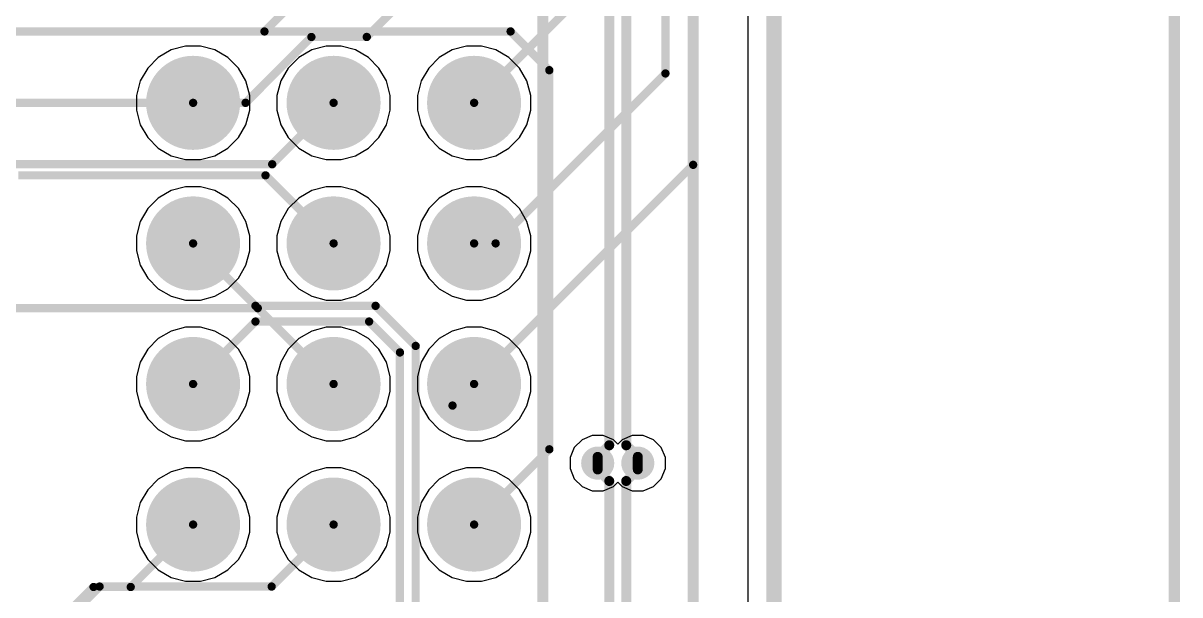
# Model space of a CAD drawing. Header units: inches. Extents: x 0 to 110, y 0 to 95.
# Drawn here: x 87.89 to 108.8, y 29.72 to 40.05 of the extents above; entities that cross this region are included whole.
import ezdxf

# ---------------------------------------------------------------- set-up
doc = ezdxf.new("R2010")
doc.units = ezdxf.units.IN
for name, color, linetype in [('Board Shape', 56, 'Continuous'), ('Bottom Layer', 5, 'Continuous'), ('Bottom Solder', 6, 'Continuous'), ('Int1', 16, 'Continuous'), ('Int2', 76, 'Continuous'), ('Mechanical 13', 56, 'Continuous'), ('Mechanical1', 6, 'Continuous'), ('Multi-Layer', 9, 'Continuous'), ('Pad Holes', 156, 'Continuous'), ('Top Layer', 1, 'Continuous'), ('Top Overlay', 2, 'Continuous'), ('Top Solder', 216, 'Continuous'), ('Via Holes', 16, 'Continuous')]:
    doc.layers.add(name, color=color, linetype=linetype)

# ---------------------------------------------------------------- blocks, each defined once
blk = doc.blocks.new('DIN41612_48_3_____________________1033')
at = {"layer": 'Bottom Layer'}
h = blk.add_hatch(color=5, dxfattribs=at)
edge = h.paths.add_edge_path()
edge.add_arc((-16.51, 10.54), 0.825, 0, 360)
h = blk.add_hatch(color=5, dxfattribs=at)
edge = h.paths.add_edge_path()
edge.add_arc((-13.97, 10.54), 0.825, 0, 360)
h = blk.add_hatch(color=5, dxfattribs=at)
edge = h.paths.add_edge_path()
edge.add_arc((-11.43, 10.54), 0.825, 0, 360)
h = blk.add_hatch(color=5, dxfattribs=at)
edge = h.paths.add_edge_path()
edge.add_arc((-8.89, 10.54), 0.825, 0, 360)
h = blk.add_hatch(color=5, dxfattribs=at)
edge = h.paths.add_edge_path()
edge.add_arc((-16.51, 8), 0.825, 0, 360)
h = blk.add_hatch(color=5, dxfattribs=at)
edge = h.paths.add_edge_path()
edge.add_arc((-13.97, 8), 0.825, 0, 360)
h = blk.add_hatch(color=5, dxfattribs=at)
edge = h.paths.add_edge_path()
edge.add_arc((-11.43, 8), 0.825, 0, 360)
h = blk.add_hatch(color=5, dxfattribs=at)
edge = h.paths.add_edge_path()
edge.add_arc((-8.89, 8), 0.825, 0, 360)
h = blk.add_hatch(color=5, dxfattribs=at)
edge = h.paths.add_edge_path()
edge.add_arc((-16.51, 5.46), 0.825, 0, 360)
h = blk.add_hatch(color=5, dxfattribs=at)
edge = h.paths.add_edge_path()
edge.add_arc((-13.97, 5.46), 0.825, 0, 360)
h = blk.add_hatch(color=5, dxfattribs=at)
edge = h.paths.add_edge_path()
edge.add_arc((-11.43, 5.46), 0.825, 0, 360)
h = blk.add_hatch(color=5, dxfattribs=at)
edge = h.paths.add_edge_path()
edge.add_arc((-8.89, 5.46), 0.825, 0, 360)
at = {"layer": 'Bottom Solder'}
h = blk.add_hatch(color=6, dxfattribs=at)
edge = h.paths.add_edge_path()
edge.add_arc((-16.51, 10.54), 0.85, 0, 360)
h = blk.add_hatch(color=6, dxfattribs=at)
edge = h.paths.add_edge_path()
edge.add_arc((-13.97, 10.54), 0.85, 0, 360)
h = blk.add_hatch(color=6, dxfattribs=at)
edge = h.paths.add_edge_path()
edge.add_arc((-11.43, 10.54), 0.85, 0, 360)
h = blk.add_hatch(color=6, dxfattribs=at)
edge = h.paths.add_edge_path()
edge.add_arc((-8.89, 10.54), 0.85, 0, 360)
h = blk.add_hatch(color=6, dxfattribs=at)
edge = h.paths.add_edge_path()
edge.add_arc((-16.51, 8), 0.85, 0, 360)
h = blk.add_hatch(color=6, dxfattribs=at)
edge = h.paths.add_edge_path()
edge.add_arc((-13.97, 8), 0.85, 0, 360)
h = blk.add_hatch(color=6, dxfattribs=at)
edge = h.paths.add_edge_path()
edge.add_arc((-11.43, 8), 0.85, 0, 360)
h = blk.add_hatch(color=6, dxfattribs=at)
edge = h.paths.add_edge_path()
edge.add_arc((-8.89, 8), 0.85, 0, 360)
h = blk.add_hatch(color=6, dxfattribs=at)
edge = h.paths.add_edge_path()
edge.add_arc((-16.51, 5.46), 0.85, 0, 360)
h = blk.add_hatch(color=6, dxfattribs=at)
edge = h.paths.add_edge_path()
edge.add_arc((-13.97, 5.46), 0.85, 0, 360)
h = blk.add_hatch(color=6, dxfattribs=at)
edge = h.paths.add_edge_path()
edge.add_arc((-11.43, 5.46), 0.85, 0, 360)
h = blk.add_hatch(color=6, dxfattribs=at)
edge = h.paths.add_edge_path()
edge.add_arc((-8.89, 5.46), 0.85, 0, 360)
at = {"layer": 'Int1'}
h = blk.add_hatch(color=16, dxfattribs=at)
edge = h.paths.add_edge_path()
edge.add_arc((-16.51, 10.54), 0.825, 0, 360)
h = blk.add_hatch(color=16, dxfattribs=at)
edge = h.paths.add_edge_path()
edge.add_arc((-13.97, 10.54), 0.825, 0, 360)
h = blk.add_hatch(color=16, dxfattribs=at)
edge = h.paths.add_edge_path()
edge.add_arc((-11.43, 10.54), 0.825, 0, 360)
h = blk.add_hatch(color=16, dxfattribs=at)
edge = h.paths.add_edge_path()
edge.add_arc((-8.89, 10.54), 0.825, 0, 360)
h = blk.add_hatch(color=16, dxfattribs=at)
edge = h.paths.add_edge_path()
edge.add_arc((-16.51, 8), 0.825, 0, 360)
h = blk.add_hatch(color=16, dxfattribs=at)
edge = h.paths.add_edge_path()
edge.add_arc((-13.97, 8), 0.825, 0, 360)
h = blk.add_hatch(color=16, dxfattribs=at)
edge = h.paths.add_edge_path()
edge.add_arc((-11.43, 8), 0.825, 0, 360)
h = blk.add_hatch(color=16, dxfattribs=at)
edge = h.paths.add_edge_path()
edge.add_arc((-8.89, 8), 0.825, 0, 360)
h = blk.add_hatch(color=16, dxfattribs=at)
edge = h.paths.add_edge_path()
edge.add_arc((-16.51, 5.46), 0.825, 0, 360)
h = blk.add_hatch(color=16, dxfattribs=at)
edge = h.paths.add_edge_path()
edge.add_arc((-13.97, 5.46), 0.825, 0, 360)
h = blk.add_hatch(color=16, dxfattribs=at)
edge = h.paths.add_edge_path()
edge.add_arc((-11.43, 5.46), 0.825, 0, 360)
h = blk.add_hatch(color=16, dxfattribs=at)
edge = h.paths.add_edge_path()
edge.add_arc((-8.89, 5.46), 0.825, 0, 360)
at = {"layer": 'Int2'}
h = blk.add_hatch(color=76, dxfattribs=at)
edge = h.paths.add_edge_path()
edge.add_arc((-16.51, 10.54), 0.825, 0, 360)
h = blk.add_hatch(color=76, dxfattribs=at)
edge = h.paths.add_edge_path()
edge.add_arc((-13.97, 10.54), 0.825, 0, 360)
h = blk.add_hatch(color=76, dxfattribs=at)
edge = h.paths.add_edge_path()
edge.add_arc((-11.43, 10.54), 0.825, 0, 360)
h = blk.add_hatch(color=76, dxfattribs=at)
edge = h.paths.add_edge_path()
edge.add_arc((-8.89, 10.54), 0.825, 0, 360)
h = blk.add_hatch(color=76, dxfattribs=at)
edge = h.paths.add_edge_path()
edge.add_arc((-16.51, 8), 0.825, 0, 360)
h = blk.add_hatch(color=76, dxfattribs=at)
edge = h.paths.add_edge_path()
edge.add_arc((-13.97, 8), 0.825, 0, 360)
h = blk.add_hatch(color=76, dxfattribs=at)
edge = h.paths.add_edge_path()
edge.add_arc((-11.43, 8), 0.825, 0, 360)
h = blk.add_hatch(color=76, dxfattribs=at)
edge = h.paths.add_edge_path()
edge.add_arc((-8.89, 8), 0.825, 0, 360)
h = blk.add_hatch(color=76, dxfattribs=at)
edge = h.paths.add_edge_path()
edge.add_arc((-16.51, 5.46), 0.825, 0, 360)
h = blk.add_hatch(color=76, dxfattribs=at)
edge = h.paths.add_edge_path()
edge.add_arc((-13.97, 5.46), 0.825, 0, 360)
h = blk.add_hatch(color=76, dxfattribs=at)
edge = h.paths.add_edge_path()
edge.add_arc((-11.43, 5.46), 0.825, 0, 360)
h = blk.add_hatch(color=76, dxfattribs=at)
edge = h.paths.add_edge_path()
edge.add_arc((-8.89, 5.46), 0.825, 0, 360)
at = {"layer": 'Multi-Layer'}
h = blk.add_hatch(color=9, dxfattribs=at)
edge = h.paths.add_edge_path()
edge.add_arc((-16.51, 10.54), 0.825, 0, 360)
h = blk.add_hatch(color=9, dxfattribs=at)
edge = h.paths.add_edge_path()
edge.add_arc((-13.97, 10.54), 0.825, 0, 360)
h = blk.add_hatch(color=9, dxfattribs=at)
edge = h.paths.add_edge_path()
edge.add_arc((-11.43, 10.54), 0.825, 0, 360)
h = blk.add_hatch(color=9, dxfattribs=at)
edge = h.paths.add_edge_path()
edge.add_arc((-8.89, 10.54), 0.825, 0, 360)
h = blk.add_hatch(color=9, dxfattribs=at)
edge = h.paths.add_edge_path()
edge.add_arc((-16.51, 8), 0.825, 0, 360)
h = blk.add_hatch(color=9, dxfattribs=at)
edge = h.paths.add_edge_path()
edge.add_arc((-13.97, 8), 0.825, 0, 360)
h = blk.add_hatch(color=9, dxfattribs=at)
edge = h.paths.add_edge_path()
edge.add_arc((-11.43, 8), 0.825, 0, 360)
h = blk.add_hatch(color=9, dxfattribs=at)
edge = h.paths.add_edge_path()
edge.add_arc((-8.89, 8), 0.825, 0, 360)
h = blk.add_hatch(color=9, dxfattribs=at)
edge = h.paths.add_edge_path()
edge.add_arc((-16.51, 5.46), 0.825, 0, 360)
h = blk.add_hatch(color=9, dxfattribs=at)
edge = h.paths.add_edge_path()
edge.add_arc((-13.97, 5.46), 0.825, 0, 360)
h = blk.add_hatch(color=9, dxfattribs=at)
edge = h.paths.add_edge_path()
edge.add_arc((-11.43, 5.46), 0.825, 0, 360)
h = blk.add_hatch(color=9, dxfattribs=at)
edge = h.paths.add_edge_path()
edge.add_arc((-8.89, 5.46), 0.825, 0, 360)
at = {"layer": 'Pad Holes'}
h = blk.add_hatch(color=7, dxfattribs=at)
edge = h.paths.add_edge_path()
edge.add_arc((-16.51, 10.54), 0.5, 0, 360)
h = blk.add_hatch(color=7, dxfattribs=at)
edge = h.paths.add_edge_path()
edge.add_arc((-13.97, 10.54), 0.5, 0, 360)
h = blk.add_hatch(color=7, dxfattribs=at)
edge = h.paths.add_edge_path()
edge.add_arc((-11.43, 10.54), 0.5, 0, 360)
h = blk.add_hatch(color=7, dxfattribs=at)
edge = h.paths.add_edge_path()
edge.add_arc((-8.89, 10.54), 0.5, 0, 360)
h = blk.add_hatch(color=7, dxfattribs=at)
edge = h.paths.add_edge_path()
edge.add_arc((-16.51, 8), 0.5, 0, 360)
h = blk.add_hatch(color=7, dxfattribs=at)
edge = h.paths.add_edge_path()
edge.add_arc((-13.97, 8), 0.5, 0, 360)
h = blk.add_hatch(color=7, dxfattribs=at)
edge = h.paths.add_edge_path()
edge.add_arc((-11.43, 8), 0.5, 0, 360)
h = blk.add_hatch(color=7, dxfattribs=at)
edge = h.paths.add_edge_path()
edge.add_arc((-8.89, 8), 0.5, 0, 360)
h = blk.add_hatch(color=7, dxfattribs=at)
edge = h.paths.add_edge_path()
edge.add_arc((-16.51, 5.46), 0.5, 0, 360)
h = blk.add_hatch(color=7, dxfattribs=at)
edge = h.paths.add_edge_path()
edge.add_arc((-13.97, 5.46), 0.5, 0, 360)
h = blk.add_hatch(color=7, dxfattribs=at)
edge = h.paths.add_edge_path()
edge.add_arc((-11.43, 5.46), 0.5, 0, 360)
h = blk.add_hatch(color=7, dxfattribs=at)
edge = h.paths.add_edge_path()
edge.add_arc((-8.89, 5.46), 0.5, 0, 360)
at = {"layer": 'Top Layer'}
h = blk.add_hatch(color=1, dxfattribs=at)
edge = h.paths.add_edge_path()
edge.add_arc((-16.51, 10.54), 0.825, 0, 360)
h = blk.add_hatch(color=1, dxfattribs=at)
edge = h.paths.add_edge_path()
edge.add_arc((-13.97, 10.54), 0.825, 0, 360)
h = blk.add_hatch(color=1, dxfattribs=at)
edge = h.paths.add_edge_path()
edge.add_arc((-11.43, 10.54), 0.825, 0, 360)
h = blk.add_hatch(color=1, dxfattribs=at)
edge = h.paths.add_edge_path()
edge.add_arc((-8.89, 10.54), 0.825, 0, 360)
h = blk.add_hatch(color=1, dxfattribs=at)
edge = h.paths.add_edge_path()
edge.add_arc((-16.51, 8), 0.825, 0, 360)
h = blk.add_hatch(color=1, dxfattribs=at)
edge = h.paths.add_edge_path()
edge.add_arc((-13.97, 8), 0.825, 0, 360)
h = blk.add_hatch(color=1, dxfattribs=at)
edge = h.paths.add_edge_path()
edge.add_arc((-11.43, 8), 0.825, 0, 360)
h = blk.add_hatch(color=1, dxfattribs=at)
edge = h.paths.add_edge_path()
edge.add_arc((-8.89, 8), 0.825, 0, 360)
h = blk.add_hatch(color=1, dxfattribs=at)
edge = h.paths.add_edge_path()
edge.add_arc((-16.51, 5.46), 0.825, 0, 360)
h = blk.add_hatch(color=1, dxfattribs=at)
edge = h.paths.add_edge_path()
edge.add_arc((-13.97, 5.46), 0.825, 0, 360)
h = blk.add_hatch(color=1, dxfattribs=at)
edge = h.paths.add_edge_path()
edge.add_arc((-11.43, 5.46), 0.825, 0, 360)
h = blk.add_hatch(color=1, dxfattribs=at)
edge = h.paths.add_edge_path()
edge.add_arc((-8.89, 5.46), 0.825, 0, 360)
at = {"layer": 'Top Solder'}
h = blk.add_hatch(color=216, dxfattribs=at)
edge = h.paths.add_edge_path()
edge.add_arc((-16.51, 10.54), 0.85, 0, 360)
h = blk.add_hatch(color=216, dxfattribs=at)
edge = h.paths.add_edge_path()
edge.add_arc((-13.97, 10.54), 0.85, 0, 360)
h = blk.add_hatch(color=216, dxfattribs=at)
edge = h.paths.add_edge_path()
edge.add_arc((-11.43, 10.54), 0.85, 0, 360)
h = blk.add_hatch(color=216, dxfattribs=at)
edge = h.paths.add_edge_path()
edge.add_arc((-8.89, 10.54), 0.85, 0, 360)
h = blk.add_hatch(color=216, dxfattribs=at)
edge = h.paths.add_edge_path()
edge.add_arc((-16.51, 8), 0.85, 0, 360)
h = blk.add_hatch(color=216, dxfattribs=at)
edge = h.paths.add_edge_path()
edge.add_arc((-13.97, 8), 0.85, 0, 360)
h = blk.add_hatch(color=216, dxfattribs=at)
edge = h.paths.add_edge_path()
edge.add_arc((-11.43, 8), 0.85, 0, 360)
h = blk.add_hatch(color=216, dxfattribs=at)
edge = h.paths.add_edge_path()
edge.add_arc((-8.89, 8), 0.85, 0, 360)
h = blk.add_hatch(color=216, dxfattribs=at)
edge = h.paths.add_edge_path()
edge.add_arc((-16.51, 5.46), 0.85, 0, 360)
h = blk.add_hatch(color=216, dxfattribs=at)
edge = h.paths.add_edge_path()
edge.add_arc((-13.97, 5.46), 0.85, 0, 360)
h = blk.add_hatch(color=216, dxfattribs=at)
edge = h.paths.add_edge_path()
edge.add_arc((-11.43, 5.46), 0.85, 0, 360)
h = blk.add_hatch(color=216, dxfattribs=at)
edge = h.paths.add_edge_path()
edge.add_arc((-8.89, 5.46), 0.85, 0, 360)
at = {"layer": 'Mechanical 13'}
for points in [[(-26.6, 0, 0.2, 0.2, 0), (36, 0, 0.2, 0.2, 0)], [(-23.4, -7.2, 0.2, 0.2, 0), (23.4, -7.2, 0.2, 0.2, 0)]]:
    blk.add_lwpolyline(points, format="xyseb", dxfattribs=at)
at = {"layer": 'Top Overlay'}
blk.add_lwpolyline([(21.5, 4.226, 0.2, 0.2, 0), (-21.5, 4.216, 0.2, 0.2, 0)], format="xyseb", dxfattribs=at)

msp = doc.modelspace()

# ---------------------------------------------------------------- hatches: boundary and pattern name
at = {"layer": 'Bottom Layer'}
h = msp.add_hatch(color=5, dxfattribs=at)
edge = h.paths.add_edge_path()
edge.add_arc((98.275, 32.1), 0.3, 0, 360)
h = msp.add_hatch(color=5, dxfattribs=at)
edge = h.paths.add_edge_path()
edge.add_arc((99, 32.1), 0.3, 0, 360)
at = {"layer": 'Int1'}
h = msp.add_hatch(color=16, dxfattribs=at)
edge = h.paths.add_edge_path()
edge.add_arc((98.275, 32.1), 0.3, 0, 360)
h = msp.add_hatch(color=16, dxfattribs=at)
edge = h.paths.add_edge_path()
edge.add_arc((99, 32.1), 0.3, 0, 360)
at = {"layer": 'Int2'}
h = msp.add_hatch(color=76, dxfattribs=at)
edge = h.paths.add_edge_path()
edge.add_arc((98.275, 32.1), 0.3, 0, 360)
h = msp.add_hatch(color=76, dxfattribs=at)
edge = h.paths.add_edge_path()
edge.add_arc((99, 32.1), 0.3, 0, 360)
at = {"layer": 'Top Layer'}
h = msp.add_hatch(color=1, dxfattribs=at)
edge = h.paths.add_edge_path()
edge.add_arc((98.275, 32.1), 0.3, 0, 360)
h = msp.add_hatch(color=1, dxfattribs=at)
edge = h.paths.add_edge_path()
edge.add_arc((99, 32.1), 0.3, 0, 360)
at = {"layer": 'Via Holes'}
h = msp.add_hatch(color=7, dxfattribs=at)
edge = h.paths.add_edge_path()
edge.add_arc((98.275, 32.1), 0.15, 0, 360)
h = msp.add_hatch(color=7, dxfattribs=at)
edge = h.paths.add_edge_path()
edge.add_arc((99, 32.1), 0.15, 0, 360)

# ---------------------------------------------------------------- linework, layer by layer
at = {"layer": 'Board Shape'}
msp.add_lwpolyline([(101.4, 18.8, 0.15, 0.15, 0), (101.4, 76.2, 0.15, 0.15, 0)], format="xyseb", dxfattribs=at)
at = {"layer": 'Bottom Layer'}
for points in [[(98.791, 32.423, 0.18, 0.18, 0), (98.791, 43.743, 0.18, 0.18, 0)], [(98.484, 32.423, 0.18, 0.18, 0), (98.484, 43.616, 0.18, 0.18, 0)], [(63, 39.9, 0.15, 0.15, 0), (96.7, 39.9, 0.15, 0.15, 0)], [(96.7, 39.9, 0.15, 0.15, 0), (97.4, 39.2, 0.15, 0.15, 0)], [(97.4, 32.35, 0.15, 0.15, 0), (97.4, 39.2, 0.15, 0.15, 0)], [(87.61, 38.61, 0.15, 0.15, 0), (90.96, 38.61, 0.15, 0.15, 0)], [(87.8, 37.3, 0.15, 0.15, 0), (92.27, 37.3, 0.15, 0.15, 0)], [(92.27, 37.3, 0.15, 0.15, 0), (93.5, 36.07, 0.15, 0.15, 0)], [(90.96, 36.07, 0.15, 0.15, 0), (92.088, 34.942, 0.15, 0.15, 0)], [(92.088, 34.942, 0.15, 0.15, 0), (94.26, 34.942, 0.15, 0.15, 0)], [(94.26, 34.942, 0.15, 0.15, 0), (94.984, 34.218, 0.15, 0.15, 0)], [(90.96, 33.53, 0.15, 0.15, 0), (92.088, 34.658, 0.15, 0.15, 0)], [(92.088, 34.658, 0.15, 0.15, 0), (94.142, 34.658, 0.15, 0.15, 0)], [(94.142, 34.658, 0.15, 0.15, 0), (94.7, 34.1, 0.15, 0.15, 0)], [(94.7, 21.098, 0.15, 0.15, 0), (94.7, 34.1, 0.15, 0.15, 0)], [(94.984, 21.216, 0.15, 0.15, 0), (94.984, 34.218, 0.15, 0.15, 0)], [(96.04, 30.99, 0.15, 0.15, 0), (97.4, 32.35, 0.15, 0.15, 0)], [(98.275, 32.214, 0.18, 0.18, 0), (98.484, 32.423, 0.18, 0.18, 0)], [(98.791, 32.423, 0.18, 0.18, 0), (99, 32.214, 0.18, 0.18, 0)], [(98.275, 32.1, 0.18, 0.18, 0), (98.275, 32.214, 0.18, 0.18, 0)], [(99, 32.1, 0.18, 0.18, 0), (99, 32.214, 0.18, 0.18, 0)], [(89.832, 29.862, 0.15, 0.15, 0), (90.96, 30.99, 0.15, 0.15, 0)], [(88.516, 29.218, 0.15, 0.15, 0), (89.16, 29.862, 0.15, 0.15, 0)], [(89.16, 29.862, 0.15, 0.15, 0), (89.832, 29.862, 0.15, 0.15, 0)]]:
    msp.add_lwpolyline(points, format="xyseb", dxfattribs=at)
for points in [[(96.663, 39.9, 0.075, 0.075, 1), (96.738, 39.9, 0.075, 0.075, 1)], [(96.663, 39.9, 0.075, 0.075, 1), (96.738, 39.9, 0.075, 0.075, 1)], [(97.363, 39.2, 0.075, 0.075, 1), (97.438, 39.2, 0.075, 0.075, 1)], [(97.363, 39.2, 0.075, 0.075, 1), (97.438, 39.2, 0.075, 0.075, 1)], [(90.923, 38.61, 0.075, 0.075, 1), (90.998, 38.61, 0.075, 0.075, 1)], [(92.232, 37.3, 0.075, 0.075, 1), (92.307, 37.3, 0.075, 0.075, 1)], [(92.232, 37.3, 0.075, 0.075, 1), (92.307, 37.3, 0.075, 0.075, 1)], [(90.923, 36.07, 0.075, 0.075, 1), (90.998, 36.07, 0.075, 0.075, 1)], [(93.463, 36.07, 0.075, 0.075, 1), (93.538, 36.07, 0.075, 0.075, 1)], [(92.05, 34.942, 0.075, 0.075, 1), (92.125, 34.942, 0.075, 0.075, 1)], [(92.05, 34.942, 0.075, 0.075, 1), (92.125, 34.942, 0.075, 0.075, 1)], [(94.222, 34.942, 0.075, 0.075, 1), (94.297, 34.942, 0.075, 0.075, 1)], [(94.222, 34.942, 0.075, 0.075, 1), (94.297, 34.942, 0.075, 0.075, 1)], [(92.05, 34.658, 0.075, 0.075, 1), (92.125, 34.658, 0.075, 0.075, 1)], [(92.05, 34.658, 0.075, 0.075, 1), (92.125, 34.658, 0.075, 0.075, 1)], [(94.105, 34.658, 0.075, 0.075, 1), (94.18, 34.658, 0.075, 0.075, 1)], [(94.105, 34.658, 0.075, 0.075, 1), (94.18, 34.658, 0.075, 0.075, 1)], [(94.663, 34.1, 0.075, 0.075, 1), (94.738, 34.1, 0.075, 0.075, 1)], [(94.663, 34.1, 0.075, 0.075, 1), (94.738, 34.1, 0.075, 0.075, 1)], [(94.947, 34.218, 0.075, 0.075, 1), (95.022, 34.218, 0.075, 0.075, 1)], [(94.947, 34.218, 0.075, 0.075, 1), (95.022, 34.218, 0.075, 0.075, 1)], [(90.923, 33.53, 0.075, 0.075, 1), (90.998, 33.53, 0.075, 0.075, 1)], [(97.363, 32.35, 0.075, 0.075, 1), (97.438, 32.35, 0.075, 0.075, 1)], [(97.363, 32.35, 0.075, 0.075, 1), (97.438, 32.35, 0.075, 0.075, 1)], [(98.439, 32.423, 0.09, 0.09, 1), (98.529, 32.423, 0.09, 0.09, 1)], [(98.439, 32.423, 0.09, 0.09, 1), (98.529, 32.423, 0.09, 0.09, 1)], [(98.746, 32.423, 0.09, 0.09, 1), (98.836, 32.423, 0.09, 0.09, 1)], [(98.746, 32.423, 0.09, 0.09, 1), (98.836, 32.423, 0.09, 0.09, 1)], [(98.23, 32.214, 0.09, 0.09, 1), (98.32, 32.214, 0.09, 0.09, 1)], [(98.23, 32.214, 0.09, 0.09, 1), (98.32, 32.214, 0.09, 0.09, 1)], [(98.955, 32.214, 0.09, 0.09, 1), (99.045, 32.214, 0.09, 0.09, 1)], [(98.955, 32.214, 0.09, 0.09, 1), (99.045, 32.214, 0.09, 0.09, 1)], [(98.23, 32.1, 0.09, 0.09, 1), (98.32, 32.1, 0.09, 0.09, 1)], [(98.955, 32.1, 0.09, 0.09, 1), (99.045, 32.1, 0.09, 0.09, 1)], [(90.923, 30.99, 0.075, 0.075, 1), (90.998, 30.99, 0.075, 0.075, 1)], [(96.003, 30.99, 0.075, 0.075, 1), (96.078, 30.99, 0.075, 0.075, 1)], [(89.123, 29.862, 0.075, 0.075, 1), (89.198, 29.862, 0.075, 0.075, 1)], [(89.123, 29.862, 0.075, 0.075, 1), (89.198, 29.862, 0.075, 0.075, 1)], [(89.795, 29.862, 0.075, 0.075, 1), (89.87, 29.862, 0.075, 0.075, 1)], [(89.795, 29.862, 0.075, 0.075, 1), (89.87, 29.862, 0.075, 0.075, 1)]]:
    msp.add_lwpolyline(points, format="xyseb", close=True, dxfattribs=at)
at = {"layer": 'Int1'}
for p, q in [((100.992, 76.2), (100.992, 18.8)), ((90.564, 39.565), (90.331, 39.43)), ((90.825, 39.635), (90.564, 39.565)), ((91.095, 39.635), (90.825, 39.635)), ((91.356, 39.565), (91.095, 39.635)), ((91.589, 39.43), (91.356, 39.565)), ((93.104, 39.565), (92.871, 39.43)), ((93.365, 39.635), (93.104, 39.565)), ((93.635, 39.635), (93.365, 39.635)), ((93.896, 39.565), (93.635, 39.635)), ((94.129, 39.43), (93.896, 39.565)), ((95.644, 39.565), (95.411, 39.43)), ((95.905, 39.635), (95.644, 39.565)), ((96.175, 39.635), (95.905, 39.635)), ((96.436, 39.565), (96.175, 39.635)), ((96.669, 39.43), (96.436, 39.565)), ((90.331, 39.43), (90.14, 39.239)), ((91.78, 39.239), (91.589, 39.43)), ((92.871, 39.43), (92.68, 39.239)), ((94.32, 39.239), (94.129, 39.43)), ((95.411, 39.43), (95.22, 39.239)), ((96.86, 39.239), (96.669, 39.43)), ((90.14, 39.239), (90.005, 39.006)), ((91.915, 39.006), (91.78, 39.239)), ((92.68, 39.239), (92.545, 39.006)), ((94.455, 39.006), (94.32, 39.239)), ((95.22, 39.239), (95.085, 39.006)), ((96.995, 39.006), (96.86, 39.239)), ((90.005, 39.006), (89.935, 38.745)), ((91.985, 38.745), (91.915, 39.006)), ((92.545, 39.006), (92.475, 38.745)), ((94.525, 38.745), (94.455, 39.006)), ((95.085, 39.006), (95.015, 38.745)), ((97.065, 38.745), (96.995, 39.006)), ((89.935, 38.745), (89.935, 38.475)), ((91.985, 38.475), (91.985, 38.745)), ((92.475, 38.745), (92.475, 38.475)), ((94.525, 38.475), (94.525, 38.745)), ((95.015, 38.745), (95.015, 38.475)), ((97.065, 38.475), (97.065, 38.745)), ((89.935, 38.475), (90.005, 38.214)), ((91.915, 38.214), (91.985, 38.475)), ((92.475, 38.475), (92.545, 38.214)), ((94.455, 38.214), (94.525, 38.475)), ((95.015, 38.475), (95.085, 38.214)), ((96.995, 38.214), (97.065, 38.475)), ((90.005, 38.214), (90.14, 37.981)), ((91.78, 37.981), (91.915, 38.214)), ((92.545, 38.214), (92.68, 37.981)), ((94.32, 37.981), (94.455, 38.214)), ((95.085, 38.214), (95.22, 37.981)), ((96.86, 37.981), (96.995, 38.214)), ((90.14, 37.981), (90.331, 37.79)), ((91.589, 37.79), (91.78, 37.981)), ((92.68, 37.981), (92.871, 37.79)), ((94.129, 37.79), (94.32, 37.981)), ((95.22, 37.981), (95.411, 37.79)), ((96.669, 37.79), (96.86, 37.981)), ((90.331, 37.79), (90.564, 37.655)), ((90.564, 37.655), (90.825, 37.585)), ((91.095, 37.585), (91.356, 37.655)), ((91.356, 37.655), (91.589, 37.79)), ((92.871, 37.79), (93.104, 37.655)), ((93.104, 37.655), (93.365, 37.585)), ((93.635, 37.585), (93.896, 37.655)), ((93.896, 37.655), (94.129, 37.79)), ((95.411, 37.79), (95.644, 37.655)), ((95.644, 37.655), (95.905, 37.585)), ((96.175, 37.585), (96.436, 37.655)), ((96.436, 37.655), (96.669, 37.79)), ((90.825, 37.585), (91.095, 37.585)), ((93.365, 37.585), (93.635, 37.585)), ((95.905, 37.585), (96.175, 37.585)), ((90.564, 37.025), (90.331, 36.89)), ((90.825, 37.095), (90.564, 37.025)), ((91.095, 37.095), (90.825, 37.095)), ((91.356, 37.025), (91.095, 37.095)), ((91.589, 36.89), (91.356, 37.025)), ((93.104, 37.025), (92.871, 36.89)), ((93.365, 37.095), (93.104, 37.025)), ((93.635, 37.095), (93.365, 37.095)), ((93.896, 37.025), (93.635, 37.095)), ((94.129, 36.89), (93.896, 37.025)), ((95.644, 37.025), (95.411, 36.89)), ((95.905, 37.095), (95.644, 37.025)), ((96.175, 37.095), (95.905, 37.095)), ((96.436, 37.025), (96.175, 37.095)), ((96.669, 36.89), (96.436, 37.025)), ((90.331, 36.89), (90.14, 36.699)), ((91.78, 36.699), (91.589, 36.89)), ((92.871, 36.89), (92.68, 36.699)), ((94.32, 36.699), (94.129, 36.89)), ((95.411, 36.89), (95.22, 36.699)), ((96.86, 36.699), (96.669, 36.89)), ((90.14, 36.699), (90.005, 36.466)), ((91.915, 36.466), (91.78, 36.699)), ((92.68, 36.699), (92.545, 36.466)), ((94.455, 36.466), (94.32, 36.699)), ((95.22, 36.699), (95.085, 36.466)), ((96.995, 36.466), (96.86, 36.699)), ((90.005, 36.466), (89.935, 36.205)), ((91.985, 36.205), (91.915, 36.466)), ((92.545, 36.466), (92.475, 36.205)), ((94.525, 36.205), (94.455, 36.466)), ((95.085, 36.466), (95.015, 36.205)), ((97.065, 36.205), (96.995, 36.466)), ((89.935, 36.205), (89.935, 35.935)), ((91.985, 35.935), (91.985, 36.205)), ((92.475, 36.205), (92.475, 35.935)), ((94.525, 35.935), (94.525, 36.205)), ((95.015, 36.205), (95.015, 35.935)), ((97.065, 35.935), (97.065, 36.205)), ((89.935, 35.935), (90.005, 35.674)), ((91.915, 35.674), (91.985, 35.935)), ((92.475, 35.935), (92.545, 35.674)), ((94.455, 35.674), (94.525, 35.935)), ((95.015, 35.935), (95.085, 35.674)), ((96.995, 35.674), (97.065, 35.935)), ((90.005, 35.674), (90.14, 35.441)), ((91.78, 35.441), (91.915, 35.674)), ((92.545, 35.674), (92.68, 35.441)), ((94.32, 35.441), (94.455, 35.674)), ((95.085, 35.674), (95.22, 35.441)), ((96.86, 35.441), (96.995, 35.674)), ((90.14, 35.441), (90.331, 35.25)), ((91.589, 35.25), (91.78, 35.441)), ((92.68, 35.441), (92.871, 35.25)), ((94.129, 35.25), (94.32, 35.441)), ((95.22, 35.441), (95.411, 35.25)), ((96.669, 35.25), (96.86, 35.441)), ((90.331, 35.25), (90.564, 35.115)), ((91.356, 35.115), (91.589, 35.25)), ((92.871, 35.25), (93.104, 35.115)), ((93.896, 35.115), (94.129, 35.25)), ((95.411, 35.25), (95.644, 35.115)), ((96.436, 35.115), (96.669, 35.25)), ((90.564, 35.115), (90.825, 35.045)), ((90.825, 35.045), (91.095, 35.045)), ((91.095, 35.045), (91.356, 35.115)), ((93.104, 35.115), (93.365, 35.045)), ((93.365, 35.045), (93.635, 35.045)), ((93.635, 35.045), (93.896, 35.115)), ((95.644, 35.115), (95.905, 35.045)), ((95.905, 35.045), (96.175, 35.045)), ((96.175, 35.045), (96.436, 35.115)), ((90.825, 34.555), (90.564, 34.485)), ((91.095, 34.555), (90.825, 34.555)), ((91.356, 34.485), (91.095, 34.555)), ((93.365, 34.555), (93.104, 34.485)), ((93.635, 34.555), (93.365, 34.555)), ((93.896, 34.485), (93.635, 34.555)), ((95.905, 34.555), (95.644, 34.485)), ((96.175, 34.555), (95.905, 34.555)), ((96.436, 34.485), (96.175, 34.555)), ((90.331, 34.35), (90.14, 34.159)), ((90.564, 34.485), (90.331, 34.35)), ((91.589, 34.35), (91.356, 34.485)), ((91.78, 34.159), (91.589, 34.35)), ((92.871, 34.35), (92.68, 34.159)), ((93.104, 34.485), (92.871, 34.35)), ((94.129, 34.35), (93.896, 34.485)), ((94.32, 34.159), (94.129, 34.35)), ((95.411, 34.35), (95.22, 34.159)), ((95.644, 34.485), (95.411, 34.35)), ((96.669, 34.35), (96.436, 34.485)), ((96.86, 34.159), (96.669, 34.35)), ((90.14, 34.159), (90.005, 33.926)), ((91.915, 33.926), (91.78, 34.159)), ((92.68, 34.159), (92.545, 33.926)), ((94.455, 33.926), (94.32, 34.159)), ((95.22, 34.159), (95.085, 33.926)), ((96.995, 33.926), (96.86, 34.159)), ((90.005, 33.926), (89.935, 33.665)), ((91.985, 33.665), (91.915, 33.926)), ((92.545, 33.926), (92.475, 33.665)), ((94.525, 33.665), (94.455, 33.926)), ((95.085, 33.926), (95.015, 33.665)), ((97.065, 33.665), (96.995, 33.926)), ((89.935, 33.665), (89.935, 33.395)), ((91.985, 33.395), (91.985, 33.665)), ((92.475, 33.665), (92.475, 33.395)), ((94.525, 33.395), (94.525, 33.665)), ((95.015, 33.665), (95.015, 33.395)), ((97.065, 33.395), (97.065, 33.665)), ((89.935, 33.395), (90.005, 33.134)), ((91.915, 33.134), (91.985, 33.395)), ((92.475, 33.395), (92.545, 33.134)), ((94.455, 33.134), (94.525, 33.395)), ((95.015, 33.395), (95.085, 33.134)), ((96.995, 33.134), (97.065, 33.395)), ((90.005, 33.134), (90.14, 32.901)), ((91.78, 32.901), (91.915, 33.134)), ((92.545, 33.134), (92.68, 32.901)), ((94.32, 32.901), (94.455, 33.134)), ((95.085, 33.134), (95.22, 32.901)), ((96.86, 32.901), (96.995, 33.134)), ((90.14, 32.901), (90.331, 32.71)), ((91.589, 32.71), (91.78, 32.901)), ((92.68, 32.901), (92.871, 32.71)), ((94.129, 32.71), (94.32, 32.901)), ((95.22, 32.901), (95.411, 32.71)), ((96.669, 32.71), (96.86, 32.901)), ((90.331, 32.71), (90.564, 32.575)), ((91.356, 32.575), (91.589, 32.71)), ((92.871, 32.71), (93.104, 32.575)), ((93.896, 32.575), (94.129, 32.71)), ((95.411, 32.71), (95.644, 32.575)), ((96.436, 32.575), (96.669, 32.71)), ((90.564, 32.575), (90.825, 32.505)), ((90.825, 32.505), (91.095, 32.505)), ((91.095, 32.505), (91.356, 32.575)), ((93.104, 32.575), (93.365, 32.505)), ((93.365, 32.505), (93.635, 32.505)), ((93.635, 32.505), (93.896, 32.575)), ((95.644, 32.575), (95.905, 32.505)), ((95.905, 32.505), (96.175, 32.505)), ((96.175, 32.505), (96.436, 32.575)), ((97.992, 32.524), (97.851, 32.383)), ((98.176, 32.6), (97.992, 32.524)), ((98.374, 32.6), (98.176, 32.6)), ((98.558, 32.524), (98.374, 32.6)), ((98.638, 32.445), (98.558, 32.524)), ((98.717, 32.524), (98.638, 32.445)), ((98.901, 32.6), (98.717, 32.524)), ((99.099, 32.6), (98.901, 32.6)), ((99.283, 32.524), (99.099, 32.6)), ((99.424, 32.383), (99.283, 32.524)), ((97.851, 32.383), (97.775, 32.199)), ((99.5, 32.199), (99.424, 32.383)), ((90.825, 32.015), (90.564, 31.945)), ((91.095, 32.015), (90.825, 32.015)), ((91.356, 31.945), (91.095, 32.015)), ((93.365, 32.015), (93.104, 31.945)), ((93.635, 32.015), (93.365, 32.015)), ((93.896, 31.945), (93.635, 32.015)), ((95.905, 32.015), (95.644, 31.945)), ((96.175, 32.015), (95.905, 32.015)), ((96.436, 31.945), (96.175, 32.015)), ((97.775, 32.199), (97.775, 32.001)), ((97.775, 32.001), (97.851, 31.817)), ((99.424, 31.817), (99.5, 32.001)), ((99.5, 32.001), (99.5, 32.199)), ((90.331, 31.81), (90.14, 31.619)), ((90.564, 31.945), (90.331, 31.81)), ((91.589, 31.81), (91.356, 31.945)), ((91.78, 31.619), (91.589, 31.81)), ((92.871, 31.81), (92.68, 31.619)), ((93.104, 31.945), (92.871, 31.81)), ((94.129, 31.81), (93.896, 31.945)), ((94.32, 31.619), (94.129, 31.81)), ((95.411, 31.81), (95.22, 31.619)), ((95.644, 31.945), (95.411, 31.81)), ((96.669, 31.81), (96.436, 31.945)), ((96.86, 31.619), (96.669, 31.81)), ((97.851, 31.817), (97.992, 31.676)), ((99.283, 31.676), (99.424, 31.817)), ((90.14, 31.619), (90.005, 31.386)), ((91.915, 31.386), (91.78, 31.619)), ((92.68, 31.619), (92.545, 31.386)), ((94.455, 31.386), (94.32, 31.619)), ((95.22, 31.619), (95.085, 31.386)), ((96.995, 31.386), (96.86, 31.619)), ((97.992, 31.676), (98.176, 31.6)), ((98.176, 31.6), (98.374, 31.6)), ((98.374, 31.6), (98.558, 31.676)), ((98.558, 31.676), (98.638, 31.755)), ((98.638, 31.755), (98.717, 31.676)), ((98.717, 31.676), (98.901, 31.6)), ((98.901, 31.6), (99.099, 31.6)), ((99.099, 31.6), (99.283, 31.676)), ((90.005, 31.386), (89.935, 31.125)), ((91.985, 31.125), (91.915, 31.386)), ((92.545, 31.386), (92.475, 31.125)), ((94.525, 31.125), (94.455, 31.386)), ((95.085, 31.386), (95.015, 31.125)), ((97.065, 31.125), (96.995, 31.386)), ((89.935, 31.125), (89.935, 30.855)), ((91.985, 30.855), (91.985, 31.125)), ((92.475, 31.125), (92.475, 30.855)), ((94.525, 30.855), (94.525, 31.125)), ((95.015, 31.125), (95.015, 30.855)), ((97.065, 30.855), (97.065, 31.125)), ((89.935, 30.855), (90.005, 30.594)), ((91.915, 30.594), (91.985, 30.855)), ((92.475, 30.855), (92.545, 30.594)), ((94.455, 30.594), (94.525, 30.855)), ((95.015, 30.855), (95.085, 30.594)), ((96.995, 30.594), (97.065, 30.855)), ((90.005, 30.594), (90.14, 30.361)), ((91.78, 30.361), (91.915, 30.594)), ((92.545, 30.594), (92.68, 30.361)), ((94.32, 30.361), (94.455, 30.594)), ((95.085, 30.594), (95.22, 30.361)), ((96.86, 30.361), (96.995, 30.594)), ((90.14, 30.361), (90.331, 30.17)), ((91.589, 30.17), (91.78, 30.361)), ((92.68, 30.361), (92.871, 30.17)), ((94.129, 30.17), (94.32, 30.361)), ((95.22, 30.361), (95.411, 30.17)), ((96.669, 30.17), (96.86, 30.361)), ((90.331, 30.17), (90.564, 30.035)), ((91.356, 30.035), (91.589, 30.17)), ((92.871, 30.17), (93.104, 30.035)), ((93.896, 30.035), (94.129, 30.17)), ((95.411, 30.17), (95.644, 30.035)), ((96.436, 30.035), (96.669, 30.17)), ((90.564, 30.035), (90.825, 29.965)), ((90.825, 29.965), (91.095, 29.965)), ((91.095, 29.965), (91.356, 30.035)), ((93.104, 30.035), (93.365, 29.965)), ((93.365, 29.965), (93.635, 29.965)), ((93.635, 29.965), (93.896, 30.035)), ((95.644, 30.035), (95.905, 29.965)), ((95.905, 29.965), (96.175, 29.965)), ((96.175, 29.965), (96.436, 30.035))]:
    msp.add_line(p, q, dxfattribs=at)
at = {"layer": 'Int2'}
for p, q in [((100.992, 76.2), (100.992, 18.8)), ((90.564, 39.565), (90.331, 39.43)), ((90.825, 39.635), (90.564, 39.565)), ((91.095, 39.635), (90.825, 39.635)), ((91.356, 39.565), (91.095, 39.635)), ((91.589, 39.43), (91.356, 39.565)), ((93.104, 39.565), (92.871, 39.43)), ((93.365, 39.635), (93.104, 39.565)), ((93.635, 39.635), (93.365, 39.635)), ((93.896, 39.565), (93.635, 39.635)), ((94.129, 39.43), (93.896, 39.565)), ((95.644, 39.565), (95.411, 39.43)), ((95.905, 39.635), (95.644, 39.565)), ((96.175, 39.635), (95.905, 39.635)), ((96.436, 39.565), (96.175, 39.635)), ((96.669, 39.43), (96.436, 39.565)), ((90.331, 39.43), (90.14, 39.239)), ((91.78, 39.239), (91.589, 39.43)), ((92.871, 39.43), (92.68, 39.239)), ((94.32, 39.239), (94.129, 39.43)), ((95.411, 39.43), (95.22, 39.239)), ((96.86, 39.239), (96.669, 39.43)), ((90.14, 39.239), (90.005, 39.006)), ((91.915, 39.006), (91.78, 39.239)), ((92.68, 39.239), (92.545, 39.006)), ((94.455, 39.006), (94.32, 39.239)), ((95.22, 39.239), (95.085, 39.006)), ((96.995, 39.006), (96.86, 39.239)), ((90.005, 39.006), (89.935, 38.745)), ((91.985, 38.745), (91.915, 39.006)), ((92.545, 39.006), (92.475, 38.745)), ((94.525, 38.745), (94.455, 39.006)), ((95.085, 39.006), (95.015, 38.745)), ((97.065, 38.745), (96.995, 39.006)), ((89.935, 38.745), (89.935, 38.475)), ((91.985, 38.475), (91.985, 38.745)), ((92.475, 38.745), (92.475, 38.475)), ((94.525, 38.475), (94.525, 38.745)), ((95.015, 38.745), (95.015, 38.475)), ((97.065, 38.475), (97.065, 38.745)), ((89.935, 38.475), (90.005, 38.214)), ((91.915, 38.214), (91.985, 38.475)), ((92.475, 38.475), (92.545, 38.214)), ((94.455, 38.214), (94.525, 38.475)), ((95.015, 38.475), (95.085, 38.214)), ((96.995, 38.214), (97.065, 38.475)), ((90.005, 38.214), (90.14, 37.981)), ((91.78, 37.981), (91.915, 38.214)), ((92.545, 38.214), (92.68, 37.981)), ((94.32, 37.981), (94.455, 38.214)), ((95.085, 38.214), (95.22, 37.981)), ((96.86, 37.981), (96.995, 38.214)), ((90.14, 37.981), (90.331, 37.79)), ((91.589, 37.79), (91.78, 37.981)), ((92.68, 37.981), (92.871, 37.79)), ((94.129, 37.79), (94.32, 37.981)), ((95.22, 37.981), (95.411, 37.79)), ((96.669, 37.79), (96.86, 37.981)), ((90.331, 37.79), (90.564, 37.655)), ((90.564, 37.655), (90.825, 37.585)), ((91.095, 37.585), (91.356, 37.655)), ((91.356, 37.655), (91.589, 37.79)), ((92.871, 37.79), (93.104, 37.655)), ((93.104, 37.655), (93.365, 37.585)), ((93.635, 37.585), (93.896, 37.655)), ((93.896, 37.655), (94.129, 37.79)), ((95.411, 37.79), (95.644, 37.655)), ((95.644, 37.655), (95.905, 37.585)), ((96.175, 37.585), (96.436, 37.655)), ((96.436, 37.655), (96.669, 37.79)), ((90.825, 37.585), (91.095, 37.585)), ((93.365, 37.585), (93.635, 37.585)), ((95.905, 37.585), (96.175, 37.585)), ((90.564, 37.025), (90.331, 36.89)), ((90.825, 37.095), (90.564, 37.025)), ((91.095, 37.095), (90.825, 37.095)), ((91.356, 37.025), (91.095, 37.095)), ((91.589, 36.89), (91.356, 37.025)), ((93.104, 37.025), (92.871, 36.89)), ((93.365, 37.095), (93.104, 37.025)), ((93.635, 37.095), (93.365, 37.095)), ((93.896, 37.025), (93.635, 37.095)), ((94.129, 36.89), (93.896, 37.025)), ((95.644, 37.025), (95.411, 36.89)), ((95.905, 37.095), (95.644, 37.025)), ((96.175, 37.095), (95.905, 37.095)), ((96.436, 37.025), (96.175, 37.095)), ((96.669, 36.89), (96.436, 37.025)), ((90.331, 36.89), (90.14, 36.699)), ((91.78, 36.699), (91.589, 36.89)), ((92.871, 36.89), (92.68, 36.699)), ((94.32, 36.699), (94.129, 36.89)), ((95.411, 36.89), (95.22, 36.699)), ((96.86, 36.699), (96.669, 36.89)), ((90.14, 36.699), (90.005, 36.466)), ((91.915, 36.466), (91.78, 36.699)), ((92.68, 36.699), (92.545, 36.466)), ((94.455, 36.466), (94.32, 36.699)), ((95.22, 36.699), (95.085, 36.466)), ((96.995, 36.466), (96.86, 36.699)), ((90.005, 36.466), (89.935, 36.205)), ((91.985, 36.205), (91.915, 36.466)), ((92.545, 36.466), (92.475, 36.205)), ((94.525, 36.205), (94.455, 36.466)), ((95.085, 36.466), (95.015, 36.205)), ((97.065, 36.205), (96.995, 36.466)), ((89.935, 36.205), (89.935, 35.935)), ((91.985, 35.935), (91.985, 36.205)), ((92.475, 36.205), (92.475, 35.935)), ((94.525, 35.935), (94.525, 36.205)), ((95.015, 36.205), (95.015, 35.935)), ((97.065, 35.935), (97.065, 36.205)), ((89.935, 35.935), (90.005, 35.674)), ((91.915, 35.674), (91.985, 35.935)), ((92.475, 35.935), (92.545, 35.674)), ((94.455, 35.674), (94.525, 35.935)), ((95.015, 35.935), (95.085, 35.674)), ((96.995, 35.674), (97.065, 35.935)), ((90.005, 35.674), (90.14, 35.441)), ((91.78, 35.441), (91.915, 35.674)), ((92.545, 35.674), (92.68, 35.441)), ((94.32, 35.441), (94.455, 35.674)), ((95.085, 35.674), (95.22, 35.441)), ((96.86, 35.441), (96.995, 35.674)), ((90.14, 35.441), (90.331, 35.25)), ((91.589, 35.25), (91.78, 35.441)), ((92.68, 35.441), (92.871, 35.25)), ((94.129, 35.25), (94.32, 35.441)), ((95.22, 35.441), (95.411, 35.25)), ((96.669, 35.25), (96.86, 35.441)), ((90.331, 35.25), (90.564, 35.115)), ((91.356, 35.115), (91.589, 35.25)), ((92.871, 35.25), (93.104, 35.115)), ((93.896, 35.115), (94.129, 35.25)), ((95.411, 35.25), (95.644, 35.115)), ((96.436, 35.115), (96.669, 35.25)), ((90.564, 35.115), (90.825, 35.045)), ((90.825, 35.045), (91.095, 35.045)), ((91.095, 35.045), (91.356, 35.115)), ((93.104, 35.115), (93.365, 35.045)), ((93.365, 35.045), (93.635, 35.045)), ((93.635, 35.045), (93.896, 35.115)), ((95.644, 35.115), (95.905, 35.045)), ((95.905, 35.045), (96.175, 35.045)), ((96.175, 35.045), (96.436, 35.115)), ((90.825, 34.555), (90.564, 34.485)), ((91.095, 34.555), (90.825, 34.555)), ((91.356, 34.485), (91.095, 34.555)), ((93.365, 34.555), (93.104, 34.485)), ((93.635, 34.555), (93.365, 34.555)), ((93.896, 34.485), (93.635, 34.555)), ((95.905, 34.555), (95.644, 34.485)), ((96.175, 34.555), (95.905, 34.555)), ((96.436, 34.485), (96.175, 34.555)), ((90.331, 34.35), (90.14, 34.159)), ((90.564, 34.485), (90.331, 34.35)), ((91.589, 34.35), (91.356, 34.485)), ((91.78, 34.159), (91.589, 34.35)), ((92.871, 34.35), (92.68, 34.159)), ((93.104, 34.485), (92.871, 34.35)), ((94.129, 34.35), (93.896, 34.485)), ((94.32, 34.159), (94.129, 34.35)), ((95.411, 34.35), (95.22, 34.159)), ((95.644, 34.485), (95.411, 34.35)), ((96.669, 34.35), (96.436, 34.485)), ((96.86, 34.159), (96.669, 34.35)), ((90.14, 34.159), (90.005, 33.926)), ((91.915, 33.926), (91.78, 34.159)), ((92.68, 34.159), (92.545, 33.926)), ((94.455, 33.926), (94.32, 34.159)), ((95.22, 34.159), (95.085, 33.926)), ((96.995, 33.926), (96.86, 34.159)), ((90.005, 33.926), (89.935, 33.665)), ((91.985, 33.665), (91.915, 33.926)), ((92.545, 33.926), (92.475, 33.665)), ((94.525, 33.665), (94.455, 33.926)), ((95.085, 33.926), (95.015, 33.665)), ((97.065, 33.665), (96.995, 33.926)), ((89.935, 33.665), (89.935, 33.395)), ((91.985, 33.395), (91.985, 33.665)), ((92.475, 33.665), (92.475, 33.395)), ((94.525, 33.395), (94.525, 33.665)), ((95.015, 33.665), (95.015, 33.395)), ((97.065, 33.395), (97.065, 33.665)), ((89.935, 33.395), (90.005, 33.134)), ((91.915, 33.134), (91.985, 33.395)), ((92.475, 33.395), (92.545, 33.134)), ((94.455, 33.134), (94.525, 33.395)), ((95.015, 33.395), (95.085, 33.134)), ((96.995, 33.134), (97.065, 33.395)), ((90.005, 33.134), (90.14, 32.901)), ((91.78, 32.901), (91.915, 33.134)), ((92.545, 33.134), (92.68, 32.901)), ((94.32, 32.901), (94.455, 33.134)), ((95.085, 33.134), (95.22, 32.901)), ((96.86, 32.901), (96.995, 33.134)), ((90.14, 32.901), (90.331, 32.71)), ((91.589, 32.71), (91.78, 32.901)), ((92.68, 32.901), (92.871, 32.71)), ((94.129, 32.71), (94.32, 32.901)), ((95.22, 32.901), (95.411, 32.71)), ((96.669, 32.71), (96.86, 32.901)), ((90.331, 32.71), (90.564, 32.575)), ((91.356, 32.575), (91.589, 32.71)), ((92.871, 32.71), (93.104, 32.575)), ((93.896, 32.575), (94.129, 32.71)), ((95.411, 32.71), (95.644, 32.575)), ((96.436, 32.575), (96.669, 32.71)), ((90.564, 32.575), (90.825, 32.505)), ((90.825, 32.505), (91.095, 32.505)), ((91.095, 32.505), (91.356, 32.575)), ((93.104, 32.575), (93.365, 32.505)), ((93.365, 32.505), (93.635, 32.505)), ((93.635, 32.505), (93.896, 32.575)), ((95.644, 32.575), (95.905, 32.505)), ((95.905, 32.505), (96.175, 32.505)), ((96.175, 32.505), (96.436, 32.575)), ((97.992, 32.524), (97.851, 32.383)), ((98.176, 32.6), (97.992, 32.524)), ((98.374, 32.6), (98.176, 32.6)), ((98.558, 32.524), (98.374, 32.6)), ((98.638, 32.445), (98.558, 32.524)), ((98.717, 32.524), (98.638, 32.445)), ((98.901, 32.6), (98.717, 32.524)), ((99.099, 32.6), (98.901, 32.6)), ((99.283, 32.524), (99.099, 32.6)), ((99.424, 32.383), (99.283, 32.524)), ((97.851, 32.383), (97.775, 32.199)), ((99.5, 32.199), (99.424, 32.383)), ((90.825, 32.015), (90.564, 31.945)), ((91.095, 32.015), (90.825, 32.015)), ((91.356, 31.945), (91.095, 32.015)), ((93.365, 32.015), (93.104, 31.945)), ((93.635, 32.015), (93.365, 32.015)), ((93.896, 31.945), (93.635, 32.015)), ((95.905, 32.015), (95.644, 31.945)), ((96.175, 32.015), (95.905, 32.015)), ((96.436, 31.945), (96.175, 32.015)), ((97.775, 32.199), (97.775, 32.001)), ((97.775, 32.001), (97.851, 31.817)), ((99.424, 31.817), (99.5, 32.001)), ((99.5, 32.001), (99.5, 32.199)), ((90.331, 31.81), (90.14, 31.619)), ((90.564, 31.945), (90.331, 31.81)), ((91.589, 31.81), (91.356, 31.945)), ((91.78, 31.619), (91.589, 31.81)), ((92.871, 31.81), (92.68, 31.619)), ((93.104, 31.945), (92.871, 31.81)), ((94.129, 31.81), (93.896, 31.945)), ((94.32, 31.619), (94.129, 31.81)), ((95.411, 31.81), (95.22, 31.619)), ((95.644, 31.945), (95.411, 31.81)), ((96.669, 31.81), (96.436, 31.945)), ((96.86, 31.619), (96.669, 31.81)), ((97.851, 31.817), (97.992, 31.676)), ((99.283, 31.676), (99.424, 31.817)), ((90.14, 31.619), (90.005, 31.386)), ((91.915, 31.386), (91.78, 31.619)), ((92.68, 31.619), (92.545, 31.386)), ((94.455, 31.386), (94.32, 31.619)), ((95.22, 31.619), (95.085, 31.386)), ((96.995, 31.386), (96.86, 31.619)), ((97.992, 31.676), (98.176, 31.6)), ((98.176, 31.6), (98.374, 31.6)), ((98.374, 31.6), (98.558, 31.676)), ((98.558, 31.676), (98.638, 31.755)), ((98.638, 31.755), (98.717, 31.676)), ((98.717, 31.676), (98.901, 31.6)), ((98.901, 31.6), (99.099, 31.6)), ((99.099, 31.6), (99.283, 31.676)), ((90.005, 31.386), (89.935, 31.125)), ((91.985, 31.125), (91.915, 31.386)), ((92.545, 31.386), (92.475, 31.125)), ((94.525, 31.125), (94.455, 31.386)), ((95.085, 31.386), (95.015, 31.125)), ((97.065, 31.125), (96.995, 31.386)), ((89.935, 31.125), (89.935, 30.855)), ((91.985, 30.855), (91.985, 31.125)), ((92.475, 31.125), (92.475, 30.855)), ((94.525, 30.855), (94.525, 31.125)), ((95.015, 31.125), (95.015, 30.855)), ((97.065, 30.855), (97.065, 31.125)), ((89.935, 30.855), (90.005, 30.594)), ((91.915, 30.594), (91.985, 30.855)), ((92.475, 30.855), (92.545, 30.594)), ((94.455, 30.594), (94.525, 30.855)), ((95.015, 30.855), (95.085, 30.594)), ((96.995, 30.594), (97.065, 30.855)), ((90.005, 30.594), (90.14, 30.361)), ((91.78, 30.361), (91.915, 30.594)), ((92.545, 30.594), (92.68, 30.361)), ((94.32, 30.361), (94.455, 30.594)), ((95.085, 30.594), (95.22, 30.361)), ((96.86, 30.361), (96.995, 30.594)), ((90.14, 30.361), (90.331, 30.17)), ((91.589, 30.17), (91.78, 30.361)), ((92.68, 30.361), (92.871, 30.17)), ((94.129, 30.17), (94.32, 30.361)), ((95.22, 30.361), (95.411, 30.17)), ((96.669, 30.17), (96.86, 30.361)), ((90.331, 30.17), (90.564, 30.035)), ((91.356, 30.035), (91.589, 30.17)), ((92.871, 30.17), (93.104, 30.035)), ((93.896, 30.035), (94.129, 30.17)), ((95.411, 30.17), (95.644, 30.035)), ((96.436, 30.035), (96.669, 30.17)), ((90.564, 30.035), (90.825, 29.965)), ((90.825, 29.965), (91.095, 29.965)), ((91.095, 29.965), (91.356, 30.035)), ((93.104, 30.035), (93.365, 29.965)), ((93.365, 29.965), (93.635, 29.965)), ((93.635, 29.965), (93.896, 30.035)), ((95.644, 30.035), (95.905, 29.965)), ((95.905, 29.965), (96.175, 29.965)), ((96.175, 29.965), (96.436, 30.035))]:
    msp.add_line(p, q, dxfattribs=at)
at = {"layer": 'Mechanical1'}
msp.add_lwpolyline([(100, 17.5, 0.2, 0.2, 0), (100, 77.5, 0.2, 0.2, 0)], format="xyseb", dxfattribs=at)
at = {"layer": 'Top Layer'}
for points in [[(100, 37.49, 0.15, 0.15, 0), (100, 67.5, 0.15, 0.15, 0)], [(99.5, 39.141, 0.15, 0.15, 0), (99.5, 67.25, 0.15, 0.15, 0)], [(96.04, 38.61, 0.15, 0.15, 0), (99, 41.57, 0.15, 0.15, 0)], [(92.25, 39.9, 0.15, 0.15, 0), (93.5, 41.15, 0.15, 0.15, 0)], [(94.1, 39.8, 0.15, 0.15, 0), (94.8, 40.5, 0.15, 0.15, 0)], [(78.9, 39.9, 0.15, 0.15, 0), (92.25, 39.9, 0.15, 0.15, 0)], [(91.91, 38.61, 0.15, 0.15, 0), (93.1, 39.8, 0.15, 0.15, 0)], [(93.1, 39.8, 0.15, 0.15, 0), (94.1, 39.8, 0.15, 0.15, 0)], [(96.429, 36.07, 0.15, 0.15, 0), (99.5, 39.141, 0.15, 0.15, 0)], [(90.96, 38.61, 0.15, 0.15, 0), (91.91, 38.61, 0.15, 0.15, 0)], [(92.39, 37.5, 0.15, 0.15, 0), (93.5, 38.61, 0.15, 0.15, 0)], [(78.3, 37.5, 0.15, 0.15, 0), (92.39, 37.5, 0.15, 0.15, 0)], [(96.04, 33.53, 0.15, 0.15, 0), (100, 37.49, 0.15, 0.15, 0)], [(96.04, 36.07, 0.15, 0.15, 0), (96.429, 36.07, 0.15, 0.15, 0)], [(86.6, 34.9, 0.15, 0.15, 0), (92.13, 34.9, 0.15, 0.15, 0)], [(92.13, 34.9, 0.15, 0.15, 0), (93.5, 33.53, 0.15, 0.15, 0)], [(95.65, 33.14, 0.15, 0.15, 0), (96.04, 33.53, 0.15, 0.15, 0)], [(98.275, 31.986, 0.18, 0.18, 0), (98.275, 32.1, 0.18, 0.18, 0)], [(98.275, 31.986, 0.18, 0.18, 0), (98.484, 31.777, 0.18, 0.18, 0)], [(98.791, 31.777, 0.18, 0.18, 0), (99, 31.986, 0.18, 0.18, 0)], [(99, 31.986, 0.18, 0.18, 0), (99, 32.1, 0.18, 0.18, 0)], [(98.484, 27.718, 0.18, 0.18, 0), (98.484, 31.777, 0.18, 0.18, 0)], [(98.791, 27.591, 0.18, 0.18, 0), (98.791, 31.777, 0.18, 0.18, 0)], [(92.38, 29.87, 0.15, 0.15, 0), (93.5, 30.99, 0.15, 0.15, 0)], [(88.4, 29, 0.15, 0.15, 0), (89.27, 29.87, 0.15, 0.15, 0)], [(89.27, 29.87, 0.15, 0.15, 0), (92.38, 29.87, 0.15, 0.15, 0)]]:
    msp.add_lwpolyline(points, format="xyseb", dxfattribs=at)
for points in [[(92.213, 39.9, 0.075, 0.075, 1), (92.288, 39.9, 0.075, 0.075, 1)], [(92.213, 39.9, 0.075, 0.075, 1), (92.288, 39.9, 0.075, 0.075, 1)], [(93.062, 39.8, 0.075, 0.075, 1), (93.137, 39.8, 0.075, 0.075, 1)], [(93.062, 39.8, 0.075, 0.075, 1), (93.137, 39.8, 0.075, 0.075, 1)], [(94.062, 39.8, 0.075, 0.075, 1), (94.138, 39.8, 0.075, 0.075, 1)], [(94.062, 39.8, 0.075, 0.075, 1), (94.138, 39.8, 0.075, 0.075, 1)], [(99.462, 39.141, 0.075, 0.075, 1), (99.537, 39.141, 0.075, 0.075, 1)], [(99.462, 39.141, 0.075, 0.075, 1), (99.537, 39.141, 0.075, 0.075, 1)], [(90.923, 38.61, 0.075, 0.075, 1), (90.998, 38.61, 0.075, 0.075, 1)], [(91.872, 38.61, 0.075, 0.075, 1), (91.947, 38.61, 0.075, 0.075, 1)], [(91.872, 38.61, 0.075, 0.075, 1), (91.947, 38.61, 0.075, 0.075, 1)], [(93.463, 38.61, 0.075, 0.075, 1), (93.538, 38.61, 0.075, 0.075, 1)], [(96.003, 38.61, 0.075, 0.075, 1), (96.078, 38.61, 0.075, 0.075, 1)], [(92.353, 37.5, 0.075, 0.075, 1), (92.428, 37.5, 0.075, 0.075, 1)], [(92.353, 37.5, 0.075, 0.075, 1), (92.428, 37.5, 0.075, 0.075, 1)], [(99.963, 37.49, 0.075, 0.075, 1), (100.038, 37.49, 0.075, 0.075, 1)], [(99.963, 37.49, 0.075, 0.075, 1), (100.038, 37.49, 0.075, 0.075, 1)], [(96.003, 36.07, 0.075, 0.075, 1), (96.078, 36.07, 0.075, 0.075, 1)], [(96.392, 36.07, 0.075, 0.075, 1), (96.467, 36.07, 0.075, 0.075, 1)], [(96.392, 36.07, 0.075, 0.075, 1), (96.467, 36.07, 0.075, 0.075, 1)], [(92.092, 34.9, 0.075, 0.075, 1), (92.167, 34.9, 0.075, 0.075, 1)], [(92.092, 34.9, 0.075, 0.075, 1), (92.167, 34.9, 0.075, 0.075, 1)], [(93.463, 33.53, 0.075, 0.075, 1), (93.538, 33.53, 0.075, 0.075, 1)], [(96.003, 33.53, 0.075, 0.075, 1), (96.078, 33.53, 0.075, 0.075, 1)], [(96.003, 33.53, 0.075, 0.075, 1), (96.078, 33.53, 0.075, 0.075, 1)], [(95.613, 33.14, 0.075, 0.075, 1), (95.688, 33.14, 0.075, 0.075, 1)], [(98.23, 32.1, 0.09, 0.09, 1), (98.32, 32.1, 0.09, 0.09, 1)], [(98.23, 31.986, 0.09, 0.09, 1), (98.32, 31.986, 0.09, 0.09, 1)], [(98.23, 31.986, 0.09, 0.09, 1), (98.32, 31.986, 0.09, 0.09, 1)], [(98.955, 32.1, 0.09, 0.09, 1), (99.045, 32.1, 0.09, 0.09, 1)], [(98.955, 31.986, 0.09, 0.09, 1), (99.045, 31.986, 0.09, 0.09, 1)], [(98.955, 31.986, 0.09, 0.09, 1), (99.045, 31.986, 0.09, 0.09, 1)], [(98.439, 31.777, 0.09, 0.09, 1), (98.529, 31.777, 0.09, 0.09, 1)], [(98.439, 31.777, 0.09, 0.09, 1), (98.529, 31.777, 0.09, 0.09, 1)], [(98.746, 31.777, 0.09, 0.09, 1), (98.836, 31.777, 0.09, 0.09, 1)], [(98.746, 31.777, 0.09, 0.09, 1), (98.836, 31.777, 0.09, 0.09, 1)], [(93.463, 30.99, 0.075, 0.075, 1), (93.538, 30.99, 0.075, 0.075, 1)], [(89.232, 29.87, 0.075, 0.075, 1), (89.307, 29.87, 0.075, 0.075, 1)], [(89.232, 29.87, 0.075, 0.075, 1), (89.307, 29.87, 0.075, 0.075, 1)], [(92.343, 29.87, 0.075, 0.075, 1), (92.418, 29.87, 0.075, 0.075, 1)], [(92.343, 29.87, 0.075, 0.075, 1), (92.418, 29.87, 0.075, 0.075, 1)]]:
    msp.add_lwpolyline(points, format="xyseb", close=True, dxfattribs=at)

# ---------------------------------------------------------------- block references
at = {"rotation": 90}
msp.add_blockref('DIN41612_48_3_____________________1033', (101.5, 47.5), dxfattribs=at)

doc.saveas('drawing.dxf')
